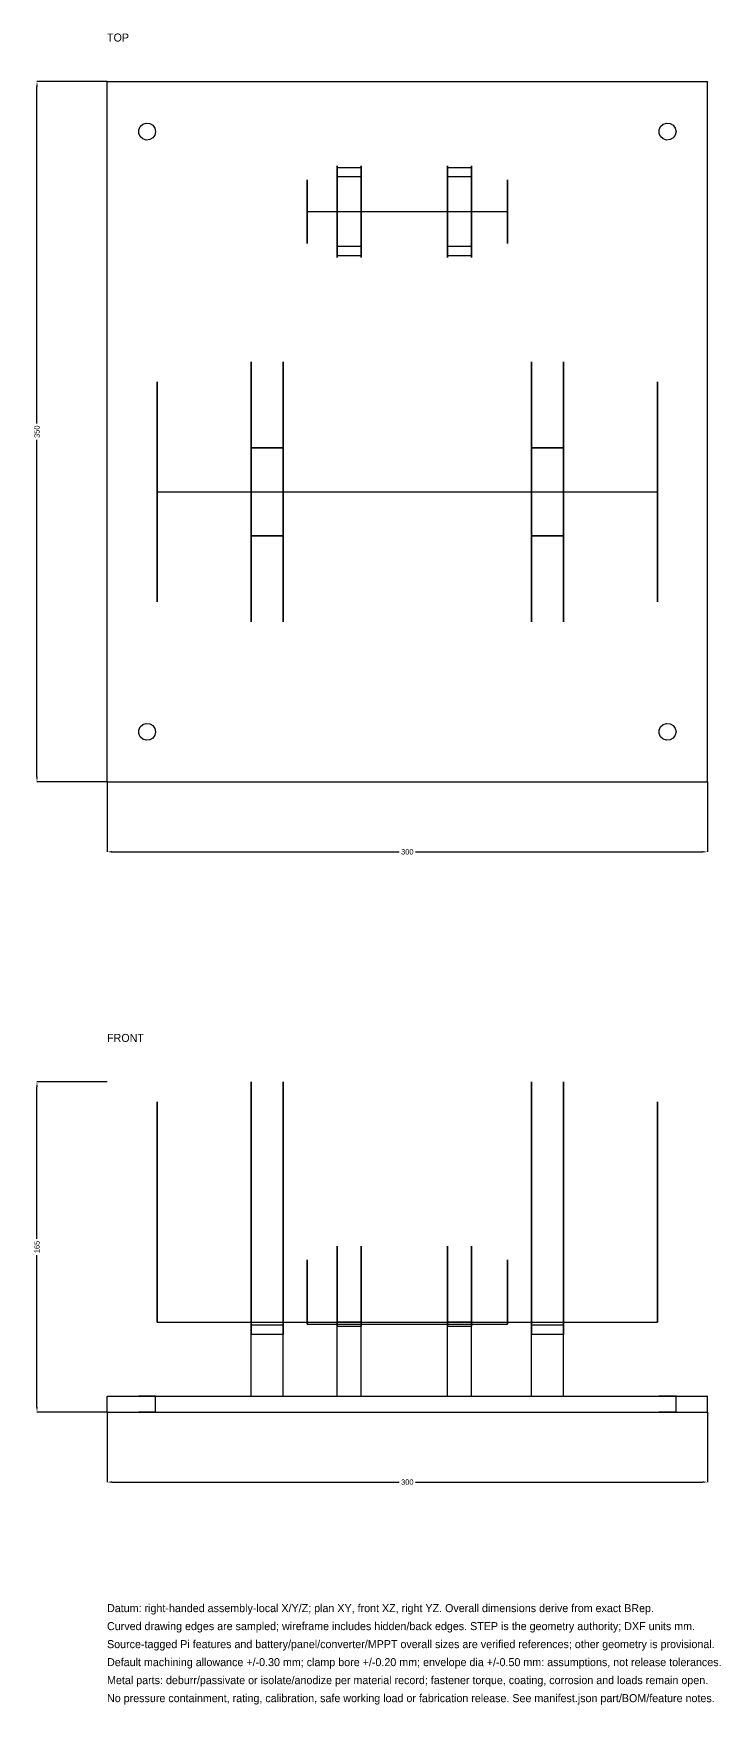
# Model space of a CAD drawing. Header units: millimetres. Extents: x -37 to 800, y -461 to 374.
# Drawn here: x -37 to 306, y -461 to 374 of the extents above; entities that cross this region are included whole.
import ezdxf

# ---------------------------------------------------------------- set-up
doc = ezdxf.new("R2010")
doc.units = ezdxf.units.MM
for name, color, linetype in [('DIMENSIONS', 7, 'Continuous'), ('FRONT', 7, 'Continuous'), ('NOTES', 7, 'Continuous'), ('TOP', 7, 'Continuous')]:
    doc.layers.add(name, color=color, linetype=linetype)
doc.dimstyles.get("Standard").update_dxf_attribs({"dimtxt": 2.5, "dimasz": 2.5, "dimexe": 1.25, "dimexo": 0.625, "dimtad": 1, "dimcen": 2.5, "dimazin": 3, "dimtfac": 1, "dimtmove": 0, "dimatfit": 3})

# ---------------------------------------------------------------- blocks, each defined once
blk = doc.blocks.new('_CLOSEDFILLED')
at = {"color": 0, "linetype": 'BYBLOCK'}
blk.add_solid([(-1, 0.16), (0, 0), (-1, -0.16)], dxfattribs=at)
blk = doc.blocks.new('*D1')
at = {"color": 7}
for p, q in [((0, 0), (0, -35)), ((300, 0), (300, -35)), ((2.5, -35), (145.96, -35)), ((154.04, -35), (297.5, -35))]:
    blk.add_line(p, q, dxfattribs=at)
at = {"layer": 'Defpoints'}
for p in [(0, 0), (300, 0), (0, -35)]:
    blk.add_point(p, dxfattribs=at)
at = {"layer": 'DIMENSIONS', "color": 7, "xscale": 2.5, "yscale": 2.5, "rotation": 180}
blk.add_blockref('_CLOSEDFILLED', (0, -35), dxfattribs=at)
at = {"layer": 'DIMENSIONS', "color": 7, "xscale": 2.5, "yscale": 2.5}
blk.add_blockref('_CLOSEDFILLED', (300, -35), dxfattribs=at)
at = {"layer": 'DIMENSIONS', "color": 7, "insert": (150, -35), "char_height": 2.692, "attachment_point": 5}
blk.add_mtext('300', dxfattribs=at)
blk = doc.blocks.new('*D2')
at = {"color": 7}
for p, q in [((0, 350), (-35, 350)), ((-35, 179.04), (-35, 347.5)), ((-35, 2.5), (-35, 170.96)), ((0, 0), (-35, 0))]:
    blk.add_line(p, q, dxfattribs=at)
at = {"layer": 'Defpoints'}
for p in [(0, 350), (-35, 0), (0, 0)]:
    blk.add_point(p, dxfattribs=at)
at = {"layer": 'DIMENSIONS', "color": 7, "xscale": 2.5, "yscale": 2.5}
for p, rotation in [((-35, 350), 90), ((-35, 0), 270)]:
    blk.add_blockref('_CLOSEDFILLED', p, dxfattribs=dict(at, rotation=rotation))
at = {"layer": 'DIMENSIONS', "color": 7, "insert": (-35, 175), "char_height": 2.692, "attachment_point": 5, "rotation": 90}
blk.add_mtext('350', dxfattribs=at)
blk = doc.blocks.new('*D3')
at = {"color": 7}
for p, q in [((0, -315), (0, -350)), ((300, -315), (300, -350)), ((2.5, -350), (145.96, -350)), ((154.04, -350), (297.5, -350))]:
    blk.add_line(p, q, dxfattribs=at)
at = {"layer": 'Defpoints'}
for p in [(0, -315), (300, -315), (0, -350)]:
    blk.add_point(p, dxfattribs=at)
at = {"layer": 'DIMENSIONS', "color": 7, "xscale": 2.5, "yscale": 2.5, "rotation": 180}
blk.add_blockref('_CLOSEDFILLED', (0, -350), dxfattribs=at)
at = {"layer": 'DIMENSIONS', "color": 7, "xscale": 2.5, "yscale": 2.5}
blk.add_blockref('_CLOSEDFILLED', (300, -350), dxfattribs=at)
at = {"layer": 'DIMENSIONS', "color": 7, "insert": (150, -350), "char_height": 2.692, "attachment_point": 5}
blk.add_mtext('300', dxfattribs=at)
blk = doc.blocks.new('*D4')
at = {"color": 7}
for p, q in [((0, -150), (-35, -150)), ((-35, -228.46), (-35, -152.5)), ((-35, -312.5), (-35, -236.54)), ((0, -315), (-35, -315))]:
    blk.add_line(p, q, dxfattribs=at)
at = {"layer": 'Defpoints'}
for p in [(0, -150), (-35, -315), (0, -315)]:
    blk.add_point(p, dxfattribs=at)
at = {"layer": 'DIMENSIONS', "color": 7, "xscale": 2.5, "yscale": 2.5}
for p, rotation in [((-35, -150), 90), ((-35, -315), 270)]:
    blk.add_blockref('_CLOSEDFILLED', p, dxfattribs=dict(at, rotation=rotation))
at = {"layer": 'DIMENSIONS', "color": 7, "insert": (-35, -232.5), "char_height": 2.692, "attachment_point": 5, "rotation": 90}
blk.add_mtext('165', dxfattribs=at)

msp = doc.modelspace()

# ---------------------------------------------------------------- linework, layer by layer
at = {"layer": 'FRONT'}
for points in [[(72, -276.164), (72, -274.824), (72, -273.293), (72, -271.577), (72, -269.68), (72, -267.608), (72, -265.369), (72, -262.969), (72, -260.416), (72, -257.718), (72, -254.884), (72, -251.922), (72, -248.843), (72, -245.655), (72, -242.37), (72, -238.998), (72, -235.549), (72, -232.034), (72, -228.466), (72, -224.854), (72, -221.211), (72, -217.547), (72, -213.876), (72, -210.209), (72, -206.556), (72, -202.931), (72, -199.344), (72, -195.807), (72, -192.331), (72, -188.928), (72, -185.608), (72, -182.381), (72, -179.259), (72, -176.25), (72, -173.366), (72, -170.614), (72, -168.004), (72, -165.543), (72, -163.241), (72, -161.103), (72, -159.138), (72, -157.351), (72, -155.747), (72, -154.333), (72, -153.112), (72, -152.089), (72, -151.266), (72, -150.647), (72, -150.233), (72, -150.026), (72, -150.026), (72, -150.233), (72, -150.647), (72, -151.266), (72, -152.089), (72, -153.112), (72, -154.333), (72, -155.747), (72, -157.351), (72, -159.138), (72, -161.103), (72, -163.241), (72, -165.543), (72, -168.004), (72, -170.614), (72, -173.366), (72, -176.25), (72, -179.259), (72, -182.381), (72, -185.608), (72, -188.928), (72, -192.331), (72, -195.807), (72, -199.344), (72, -202.931), (72, -206.556), (72, -210.209), (72, -213.876), (72, -217.547), (72, -221.211), (72, -224.854), (72, -228.466), (72, -232.034), (72, -235.549), (72, -238.998), (72, -242.37), (72, -245.655), (72, -248.843), (72, -251.922), (72, -254.884), (72, -257.718), (72, -260.416), (72, -262.969), (72, -265.369), (72, -267.608), (72, -269.68), (72, -271.577), (72, -273.293), (72, -274.824), (72, -276.164)], [(88, -276.164), (88, -274.824), (88, -273.293), (88, -271.577), (88, -269.68), (88, -267.608), (88, -265.369), (88, -262.969), (88, -260.416), (88, -257.718), (88, -254.884), (88, -251.922), (88, -248.843), (88, -245.655), (88, -242.37), (88, -238.998), (88, -235.549), (88, -232.034), (88, -228.466), (88, -224.854), (88, -221.211), (88, -217.547), (88, -213.876), (88, -210.209), (88, -206.556), (88, -202.931), (88, -199.344), (88, -195.807), (88, -192.331), (88, -188.928), (88, -185.608), (88, -182.381), (88, -179.259), (88, -176.25), (88, -173.366), (88, -170.614), (88, -168.004), (88, -165.543), (88, -163.241), (88, -161.103), (88, -159.138), (88, -157.351), (88, -155.747), (88, -154.333), (88, -153.112), (88, -152.089), (88, -151.266), (88, -150.647), (88, -150.233), (88, -150.026), (88, -150.026), (88, -150.233), (88, -150.647), (88, -151.266), (88, -152.089), (88, -153.112), (88, -154.333), (88, -155.747), (88, -157.351), (88, -159.138), (88, -161.103), (88, -163.241), (88, -165.543), (88, -168.004), (88, -170.614), (88, -173.366), (88, -176.25), (88, -179.259), (88, -182.381), (88, -185.608), (88, -188.928), (88, -192.331), (88, -195.807), (88, -199.344), (88, -202.931), (88, -206.556), (88, -210.209), (88, -213.876), (88, -217.547), (88, -221.211), (88, -224.854), (88, -228.466), (88, -232.034), (88, -235.549), (88, -238.998), (88, -242.37), (88, -245.655), (88, -248.843), (88, -251.922), (88, -254.884), (88, -257.718), (88, -260.416), (88, -262.969), (88, -265.369), (88, -267.608), (88, -269.68), (88, -271.577), (88, -273.293), (88, -274.824), (88, -276.164)], [(212, -276.164), (212, -274.824), (212, -273.293), (212, -271.577), (212, -269.68), (212, -267.608), (212, -265.369), (212, -262.969), (212, -260.416), (212, -257.718), (212, -254.884), (212, -251.922), (212, -248.843), (212, -245.655), (212, -242.37), (212, -238.998), (212, -235.549), (212, -232.034), (212, -228.466), (212, -224.854), (212, -221.211), (212, -217.547), (212, -213.876), (212, -210.209), (212, -206.556), (212, -202.931), (212, -199.344), (212, -195.807), (212, -192.331), (212, -188.928), (212, -185.608), (212, -182.381), (212, -179.259), (212, -176.25), (212, -173.366), (212, -170.614), (212, -168.004), (212, -165.543), (212, -163.241), (212, -161.103), (212, -159.138), (212, -157.351), (212, -155.747), (212, -154.333), (212, -153.112), (212, -152.089), (212, -151.266), (212, -150.647), (212, -150.233), (212, -150.026), (212, -150.026), (212, -150.233), (212, -150.647), (212, -151.266), (212, -152.089), (212, -153.112), (212, -154.333), (212, -155.747), (212, -157.351), (212, -159.138), (212, -161.103), (212, -163.241), (212, -165.543), (212, -168.004), (212, -170.614), (212, -173.366), (212, -176.25), (212, -179.259), (212, -182.381), (212, -185.608), (212, -188.928), (212, -192.331), (212, -195.807), (212, -199.344), (212, -202.931), (212, -206.556), (212, -210.209), (212, -213.876), (212, -217.547), (212, -221.211), (212, -224.854), (212, -228.466), (212, -232.034), (212, -235.549), (212, -238.998), (212, -242.37), (212, -245.655), (212, -248.843), (212, -251.922), (212, -254.884), (212, -257.718), (212, -260.416), (212, -262.969), (212, -265.369), (212, -267.608), (212, -269.68), (212, -271.577), (212, -273.293), (212, -274.824), (212, -276.164)], [(228, -276.164), (228, -274.824), (228, -273.293), (228, -271.577), (228, -269.68), (228, -267.608), (228, -265.369), (228, -262.969), (228, -260.416), (228, -257.718), (228, -254.884), (228, -251.922), (228, -248.843), (228, -245.655), (228, -242.37), (228, -238.998), (228, -235.549), (228, -232.034), (228, -228.466), (228, -224.854), (228, -221.211), (228, -217.547), (228, -213.876), (228, -210.209), (228, -206.556), (228, -202.931), (228, -199.344), (228, -195.807), (228, -192.331), (228, -188.928), (228, -185.608), (228, -182.381), (228, -179.259), (228, -176.25), (228, -173.366), (228, -170.614), (228, -168.004), (228, -165.543), (228, -163.241), (228, -161.103), (228, -159.138), (228, -157.351), (228, -155.747), (228, -154.333), (228, -153.112), (228, -152.089), (228, -151.266), (228, -150.647), (228, -150.233), (228, -150.026), (228, -150.026), (228, -150.233), (228, -150.647), (228, -151.266), (228, -152.089), (228, -153.112), (228, -154.333), (228, -155.747), (228, -157.351), (228, -159.138), (228, -161.103), (228, -163.241), (228, -165.543), (228, -168.004), (228, -170.614), (228, -173.366), (228, -176.25), (228, -179.259), (228, -182.381), (228, -185.608), (228, -188.928), (228, -192.331), (228, -195.807), (228, -199.344), (228, -202.931), (228, -206.556), (228, -210.209), (228, -213.876), (228, -217.547), (228, -221.211), (228, -224.854), (228, -228.466), (228, -232.034), (228, -235.549), (228, -238.998), (228, -242.37), (228, -245.655), (228, -248.843), (228, -251.922), (228, -254.884), (228, -257.718), (228, -260.416), (228, -262.969), (228, -265.369), (228, -267.608), (228, -269.68), (228, -271.577), (228, -273.293), (228, -274.824), (228, -276.164)], [(72, -271.4), (72, -271.286), (72, -270.946), (72, -270.381), (72, -269.592), (72, -268.584), (72, -267.36), (72, -265.925), (72, -264.285), (72, -262.447), (72, -260.417), (72, -258.205), (72, -255.819), (72, -253.268), (72, -250.563), (72, -247.715), (72, -244.736), (72, -241.636), (72, -238.429), (72, -235.128), (72, -231.746), (72, -228.297), (72, -224.794), (72, -221.251), (72, -217.684), (72, -214.105), (72, -210.53), (72, -206.973), (72, -203.449), (72, -199.971), (72, -196.553), (72, -193.21), (72, -189.955), (72, -186.8), (72, -183.759), (72, -180.844), (72, -178.066), (72, -175.437), (72, -172.967), (72, -170.667), (72, -168.545), (72, -166.61), (72, -164.87), (72, -163.331), (72, -162.001), (72, -160.885), (72, -159.986), (72, -159.308), (72, -158.855), (72, -158.628), (72, -158.628), (72, -158.855), (72, -159.308), (72, -159.986), (72, -160.885), (72, -162.001), (72, -163.331), (72, -164.87), (72, -166.61), (72, -168.545), (72, -170.667), (72, -172.967), (72, -175.437), (72, -178.066), (72, -180.844), (72, -183.759), (72, -186.8), (72, -189.955), (72, -193.21), (72, -196.553), (72, -199.971), (72, -203.449), (72, -206.973), (72, -210.53), (72, -214.105), (72, -217.684), (72, -221.251), (72, -224.794), (72, -228.297), (72, -231.746), (72, -235.128), (72, -238.429), (72, -241.636), (72, -244.736), (72, -247.715), (72, -250.563), (72, -253.268), (72, -255.819), (72, -258.205), (72, -260.417), (72, -262.447), (72, -264.285), (72, -265.925), (72, -267.36), (72, -268.584), (72, -269.592), (72, -270.381), (72, -270.946), (72, -271.286), (72, -271.4)], [(88, -271.4), (88, -271.286), (88, -270.946), (88, -270.381), (88, -269.592), (88, -268.584), (88, -267.36), (88, -265.925), (88, -264.285), (88, -262.447), (88, -260.417), (88, -258.205), (88, -255.819), (88, -253.268), (88, -250.563), (88, -247.715), (88, -244.736), (88, -241.636), (88, -238.429), (88, -235.128), (88, -231.746), (88, -228.297), (88, -224.794), (88, -221.251), (88, -217.684), (88, -214.105), (88, -210.53), (88, -206.973), (88, -203.449), (88, -199.971), (88, -196.553), (88, -193.21), (88, -189.955), (88, -186.8), (88, -183.759), (88, -180.844), (88, -178.066), (88, -175.437), (88, -172.967), (88, -170.667), (88, -168.545), (88, -166.61), (88, -164.87), (88, -163.331), (88, -162.001), (88, -160.885), (88, -159.986), (88, -159.308), (88, -158.855), (88, -158.628), (88, -158.628), (88, -158.855), (88, -159.308), (88, -159.986), (88, -160.885), (88, -162.001), (88, -163.331), (88, -164.87), (88, -166.61), (88, -168.545), (88, -170.667), (88, -172.967), (88, -175.437), (88, -178.066), (88, -180.844), (88, -183.759), (88, -186.8), (88, -189.955), (88, -193.21), (88, -196.553), (88, -199.971), (88, -203.449), (88, -206.973), (88, -210.53), (88, -214.105), (88, -217.684), (88, -221.251), (88, -224.794), (88, -228.297), (88, -231.746), (88, -235.128), (88, -238.429), (88, -241.636), (88, -244.736), (88, -247.715), (88, -250.563), (88, -253.268), (88, -255.819), (88, -258.205), (88, -260.417), (88, -262.447), (88, -264.285), (88, -265.925), (88, -267.36), (88, -268.584), (88, -269.592), (88, -270.381), (88, -270.946), (88, -271.286), (88, -271.4)], [(212, -271.4), (212, -271.286), (212, -270.946), (212, -270.381), (212, -269.592), (212, -268.584), (212, -267.36), (212, -265.925), (212, -264.285), (212, -262.447), (212, -260.417), (212, -258.205), (212, -255.819), (212, -253.268), (212, -250.563), (212, -247.715), (212, -244.736), (212, -241.636), (212, -238.429), (212, -235.128), (212, -231.746), (212, -228.297), (212, -224.794), (212, -221.251), (212, -217.684), (212, -214.105), (212, -210.53), (212, -206.973), (212, -203.449), (212, -199.971), (212, -196.553), (212, -193.21), (212, -189.955), (212, -186.8), (212, -183.759), (212, -180.844), (212, -178.066), (212, -175.437), (212, -172.967), (212, -170.667), (212, -168.545), (212, -166.61), (212, -164.87), (212, -163.331), (212, -162.001), (212, -160.885), (212, -159.986), (212, -159.308), (212, -158.855), (212, -158.628), (212, -158.628), (212, -158.855), (212, -159.308), (212, -159.986), (212, -160.885), (212, -162.001), (212, -163.331), (212, -164.87), (212, -166.61), (212, -168.545), (212, -170.667), (212, -172.967), (212, -175.437), (212, -178.066), (212, -180.844), (212, -183.759), (212, -186.8), (212, -189.955), (212, -193.21), (212, -196.553), (212, -199.971), (212, -203.449), (212, -206.973), (212, -210.53), (212, -214.105), (212, -217.684), (212, -221.251), (212, -224.794), (212, -228.297), (212, -231.746), (212, -235.128), (212, -238.429), (212, -241.636), (212, -244.736), (212, -247.715), (212, -250.563), (212, -253.268), (212, -255.819), (212, -258.205), (212, -260.417), (212, -262.447), (212, -264.285), (212, -265.925), (212, -267.36), (212, -268.584), (212, -269.592), (212, -270.381), (212, -270.946), (212, -271.286), (212, -271.4)], [(228, -271.4), (228, -271.286), (228, -270.946), (228, -270.381), (228, -269.592), (228, -268.584), (228, -267.36), (228, -265.925), (228, -264.285), (228, -262.447), (228, -260.417), (228, -258.205), (228, -255.819), (228, -253.268), (228, -250.563), (228, -247.715), (228, -244.736), (228, -241.636), (228, -238.429), (228, -235.128), (228, -231.746), (228, -228.297), (228, -224.794), (228, -221.251), (228, -217.684), (228, -214.105), (228, -210.53), (228, -206.973), (228, -203.449), (228, -199.971), (228, -196.553), (228, -193.21), (228, -189.955), (228, -186.8), (228, -183.759), (228, -180.844), (228, -178.066), (228, -175.437), (228, -172.967), (228, -170.667), (228, -168.545), (228, -166.61), (228, -164.87), (228, -163.331), (228, -162.001), (228, -160.885), (228, -159.986), (228, -159.308), (228, -158.855), (228, -158.628), (228, -158.628), (228, -158.855), (228, -159.308), (228, -159.986), (228, -160.885), (228, -162.001), (228, -163.331), (228, -164.87), (228, -166.61), (228, -168.545), (228, -170.667), (228, -172.967), (228, -175.437), (228, -178.066), (228, -180.844), (228, -183.759), (228, -186.8), (228, -189.955), (228, -193.21), (228, -196.553), (228, -199.971), (228, -203.449), (228, -206.973), (228, -210.53), (228, -214.105), (228, -217.684), (228, -221.251), (228, -224.794), (228, -228.297), (228, -231.746), (228, -235.128), (228, -238.429), (228, -241.636), (228, -244.736), (228, -247.715), (228, -250.563), (228, -253.268), (228, -255.819), (228, -258.205), (228, -260.417), (228, -262.447), (228, -264.285), (228, -265.925), (228, -267.36), (228, -268.584), (228, -269.592), (228, -270.381), (228, -270.946), (228, -271.286), (228, -271.4)], [(25, -270), (25, -269.889), (25, -269.558), (25, -269.006), (25, -268.237), (25, -267.254), (25, -266.06), (25, -264.661), (25, -263.062), (25, -261.269), (25, -259.29), (25, -257.132), (25, -254.805), (25, -252.318), (25, -249.68), (25, -246.903), (25, -243.997), (25, -240.975), (25, -237.848), (25, -234.629), (25, -231.331), (25, -227.967), (25, -224.551), (25, -221.096), (25, -217.617), (25, -214.127), (25, -210.641), (25, -207.173), (25, -203.736), (25, -200.344), (25, -197.011), (25, -193.751), (25, -190.576), (25, -187.5), (25, -184.534), (25, -181.691), (25, -178.983), (25, -176.419), (25, -174.01), (25, -171.767), (25, -169.698), (25, -167.811), (25, -166.114), (25, -164.614), (25, -163.317), (25, -162.228), (25, -161.351), (25, -160.691), (25, -160.249), (25, -160.028), (25, -160.028), (25, -160.249), (25, -160.691), (25, -161.351), (25, -162.228), (25, -163.317), (25, -164.614), (25, -166.114), (25, -167.811), (25, -169.698), (25, -171.767), (25, -174.01), (25, -176.419), (25, -178.983), (25, -181.691), (25, -184.534), (25, -187.5), (25, -190.576), (25, -193.751), (25, -197.011), (25, -200.344), (25, -203.736), (25, -207.173), (25, -210.641), (25, -214.127), (25, -217.617), (25, -221.096), (25, -224.551), (25, -227.967), (25, -231.331), (25, -234.629), (25, -237.848), (25, -240.975), (25, -243.997), (25, -246.903), (25, -249.68), (25, -252.318), (25, -254.805), (25, -257.132), (25, -259.29), (25, -261.269), (25, -263.062), (25, -264.661), (25, -266.06), (25, -267.254), (25, -268.237), (25, -269.006), (25, -269.558), (25, -269.889), (25, -270)], [(275, -270), (275, -269.889), (275, -269.558), (275, -269.006), (275, -268.237), (275, -267.254), (275, -266.06), (275, -264.661), (275, -263.062), (275, -261.269), (275, -259.29), (275, -257.132), (275, -254.805), (275, -252.318), (275, -249.68), (275, -246.903), (275, -243.997), (275, -240.975), (275, -237.848), (275, -234.629), (275, -231.331), (275, -227.967), (275, -224.551), (275, -221.096), (275, -217.617), (275, -214.127), (275, -210.641), (275, -207.173), (275, -203.736), (275, -200.344), (275, -197.011), (275, -193.751), (275, -190.576), (275, -187.5), (275, -184.534), (275, -181.691), (275, -178.983), (275, -176.419), (275, -174.01), (275, -171.767), (275, -169.698), (275, -167.811), (275, -166.114), (275, -164.614), (275, -163.317), (275, -162.228), (275, -161.351), (275, -160.691), (275, -160.249), (275, -160.028), (275, -160.028), (275, -160.249), (275, -160.691), (275, -161.351), (275, -162.228), (275, -163.317), (275, -164.614), (275, -166.114), (275, -167.811), (275, -169.698), (275, -171.767), (275, -174.01), (275, -176.419), (275, -178.983), (275, -181.691), (275, -184.534), (275, -187.5), (275, -190.576), (275, -193.751), (275, -197.011), (275, -200.344), (275, -203.736), (275, -207.173), (275, -210.641), (275, -214.127), (275, -217.617), (275, -221.096), (275, -224.551), (275, -227.967), (275, -231.331), (275, -234.629), (275, -237.848), (275, -240.975), (275, -243.997), (275, -246.903), (275, -249.68), (275, -252.318), (275, -254.805), (275, -257.132), (275, -259.29), (275, -261.269), (275, -263.062), (275, -264.661), (275, -266.06), (275, -267.254), (275, -268.237), (275, -269.006), (275, -269.558), (275, -269.889), (275, -270)], [(115, -270), (115, -267.606), (115, -264.999), (115, -262.221), (115, -259.322), (115, -256.349), (115, -253.352), (115, -250.384), (115, -247.495), (115, -244.732), (115, -242.144), (115, -239.774), (115, -237.662), (115, -235.845), (115, -234.353), (115, -233.211), (115, -232.438), (115, -232.049), (115, -232.049), (115, -232.438), (115, -233.211), (115, -234.353), (115, -235.845), (115, -237.662), (115, -239.774), (115, -242.144), (115, -244.732), (115, -247.495), (115, -250.384), (115, -253.352), (115, -256.349), (115, -259.322), (115, -262.221), (115, -264.999), (115, -267.606), (115, -270)], [(127, -270), (127, -267.606), (127, -264.999), (127, -262.221), (127, -259.322), (127, -256.349), (127, -253.352), (127, -250.384), (127, -247.495), (127, -244.732), (127, -242.144), (127, -239.774), (127, -237.662), (127, -235.845), (127, -234.353), (127, -233.211), (127, -232.438), (127, -232.049), (127, -232.049), (127, -232.438), (127, -233.211), (127, -234.353), (127, -235.845), (127, -237.662), (127, -239.774), (127, -242.144), (127, -244.732), (127, -247.495), (127, -250.384), (127, -253.352), (127, -256.349), (127, -259.322), (127, -262.221), (127, -264.999), (127, -267.606), (127, -270)], [(170, -270), (170, -267.606), (170, -264.999), (170, -262.221), (170, -259.322), (170, -256.349), (170, -253.352), (170, -250.384), (170, -247.495), (170, -244.732), (170, -242.144), (170, -239.774), (170, -237.662), (170, -235.845), (170, -234.353), (170, -233.211), (170, -232.438), (170, -232.049), (170, -232.049), (170, -232.438), (170, -233.211), (170, -234.353), (170, -235.845), (170, -237.662), (170, -239.774), (170, -242.144), (170, -244.732), (170, -247.495), (170, -250.384), (170, -253.352), (170, -256.349), (170, -259.322), (170, -262.221), (170, -264.999), (170, -267.606), (170, -270)], [(182, -270), (182, -267.606), (182, -264.999), (182, -262.221), (182, -259.322), (182, -256.349), (182, -253.352), (182, -250.384), (182, -247.495), (182, -244.732), (182, -242.144), (182, -239.774), (182, -237.662), (182, -235.845), (182, -234.353), (182, -233.211), (182, -232.438), (182, -232.049), (182, -232.049), (182, -232.438), (182, -233.211), (182, -234.353), (182, -235.845), (182, -237.662), (182, -239.774), (182, -242.144), (182, -244.732), (182, -247.495), (182, -250.384), (182, -253.352), (182, -256.349), (182, -259.322), (182, -262.221), (182, -264.999), (182, -267.606), (182, -270)], [(100, -271), (100, -270.728), (100, -269.92), (100, -268.603), (100, -266.824), (100, -264.642), (100, -262.132), (100, -259.379), (100, -256.476), (100, -253.524), (100, -250.621), (100, -247.868), (100, -245.358), (100, -243.176), (100, -241.397), (100, -240.08), (100, -239.272), (100, -239), (100, -239.272), (100, -240.08), (100, -241.397), (100, -243.176), (100, -245.358), (100, -247.868), (100, -250.621), (100, -253.524), (100, -256.476), (100, -259.379), (100, -262.132), (100, -264.642), (100, -266.824), (100, -268.603), (100, -269.92), (100, -270.728), (100, -271)], [(115, -272), (115, -271.742), (115, -270.975), (115, -269.722), (115, -268.023), (115, -265.927), (115, -263.5), (115, -260.814), (115, -257.952), (115, -255), (115, -252.048), (115, -249.186), (115, -246.5), (115, -244.073), (115, -241.977), (115, -240.278), (115, -239.025), (115, -238.258), (115, -238), (115, -238.258), (115, -239.025), (115, -240.278), (115, -241.977), (115, -244.073), (115, -246.5), (115, -249.186), (115, -252.048), (115, -255), (115, -257.952), (115, -260.814), (115, -263.5), (115, -265.927), (115, -268.023), (115, -269.722), (115, -270.975), (115, -271.742), (115, -272)], [(127, -272), (127, -271.742), (127, -270.975), (127, -269.722), (127, -268.023), (127, -265.927), (127, -263.5), (127, -260.814), (127, -257.952), (127, -255), (127, -252.048), (127, -249.186), (127, -246.5), (127, -244.073), (127, -241.977), (127, -240.278), (127, -239.025), (127, -238.258), (127, -238), (127, -238.258), (127, -239.025), (127, -240.278), (127, -241.977), (127, -244.073), (127, -246.5), (127, -249.186), (127, -252.048), (127, -255), (127, -257.952), (127, -260.814), (127, -263.5), (127, -265.927), (127, -268.023), (127, -269.722), (127, -270.975), (127, -271.742), (127, -272)], [(170, -272), (170, -271.742), (170, -270.975), (170, -269.722), (170, -268.023), (170, -265.927), (170, -263.5), (170, -260.814), (170, -257.952), (170, -255), (170, -252.048), (170, -249.186), (170, -246.5), (170, -244.073), (170, -241.977), (170, -240.278), (170, -239.025), (170, -238.258), (170, -238), (170, -238.258), (170, -239.025), (170, -240.278), (170, -241.977), (170, -244.073), (170, -246.5), (170, -249.186), (170, -252.048), (170, -255), (170, -257.952), (170, -260.814), (170, -263.5), (170, -265.927), (170, -268.023), (170, -269.722), (170, -270.975), (170, -271.742), (170, -272)], [(182, -272), (182, -271.742), (182, -270.975), (182, -269.722), (182, -268.023), (182, -265.927), (182, -263.5), (182, -260.814), (182, -257.952), (182, -255), (182, -252.048), (182, -249.186), (182, -246.5), (182, -244.073), (182, -241.977), (182, -240.278), (182, -239.025), (182, -238.258), (182, -238), (182, -238.258), (182, -239.025), (182, -240.278), (182, -241.977), (182, -244.073), (182, -246.5), (182, -249.186), (182, -252.048), (182, -255), (182, -257.952), (182, -260.814), (182, -263.5), (182, -265.927), (182, -268.023), (182, -269.722), (182, -270.975), (182, -271.742), (182, -272)], [(200, -271), (200, -270.728), (200, -269.92), (200, -268.603), (200, -266.824), (200, -264.642), (200, -262.132), (200, -259.379), (200, -256.476), (200, -253.524), (200, -250.621), (200, -247.868), (200, -245.358), (200, -243.176), (200, -241.397), (200, -240.08), (200, -239.272), (200, -239), (200, -239.272), (200, -240.08), (200, -241.397), (200, -243.176), (200, -245.358), (200, -247.868), (200, -250.621), (200, -253.524), (200, -256.476), (200, -259.379), (200, -262.132), (200, -264.642), (200, -266.824), (200, -268.603), (200, -269.92), (200, -270.728), (200, -271)], [(25, -270), (275, -270)], [(72, -271.4), (88, -271.4)], [(100, -271), (200, -271)], [(115, -307), (115, -270)], [(115, -307), (115, -270)], [(127, -270), (115, -270)], [(127, -270), (115, -270)], [(115, -270), (127, -270)], [(115, -270), (127, -270)], [(115, -272), (127, -272)], [(127, -307), (127, -270)], [(127, -307), (127, -270)], [(170, -307), (170, -270)], [(170, -307), (170, -270)], [(182, -270), (170, -270)], [(182, -270), (170, -270)], [(170, -270), (182, -270)], [(170, -270), (182, -270)], [(170, -272), (182, -272)], [(182, -307), (182, -270)], [(182, -307), (182, -270)], [(212, -271.4), (228, -271.4)], [(72, -307), (72, -276.164)], [(72, -307), (72, -276.164)], [(88, -276.164), (72, -276.164)], [(88, -276.164), (72, -276.164)], [(88, -307), (88, -276.164)], [(88, -307), (88, -276.164)], [(212, -307), (212, -276.164)], [(212, -307), (212, -276.164)], [(228, -276.164), (212, -276.164)], [(228, -276.164), (212, -276.164)], [(228, -307), (228, -276.164)], [(228, -307), (228, -276.164)], [(0, -315), (0, -307)], [(0, -315), (0, -307)], [(0, -307), (300, -307)], [(0, -307), (300, -307)], [(24.25, -307), (23.883, -307), (22.844, -307), (21.313, -307), (19.556, -307), (17.875, -307), (16.562, -307), (15.843, -307), (15.843, -307), (16.562, -307), (17.875, -307), (19.556, -307), (21.313, -307), (22.844, -307), (23.883, -307), (24.25, -307)], [(24.25, -307), (23.883, -307), (22.844, -307), (21.313, -307), (19.556, -307), (17.875, -307), (16.562, -307), (15.843, -307), (15.843, -307), (16.562, -307), (17.875, -307), (19.556, -307), (21.313, -307), (22.844, -307), (23.883, -307), (24.25, -307)], [(24.25, -315), (24.25, -307)], [(24.25, -315), (24.25, -307)], [(72, -307), (88, -307)], [(72, -307), (88, -307)], [(115, -307), (127, -307)], [(115, -307), (127, -307)], [(170, -307), (182, -307)], [(170, -307), (182, -307)], [(212, -307), (228, -307)], [(212, -307), (228, -307)], [(284.25, -307), (283.883, -307), (282.844, -307), (281.313, -307), (279.556, -307), (277.875, -307), (276.562, -307), (275.843, -307), (275.843, -307), (276.562, -307), (277.875, -307), (279.556, -307), (281.313, -307), (282.844, -307), (283.883, -307), (284.25, -307)], [(284.25, -307), (283.883, -307), (282.844, -307), (281.313, -307), (279.556, -307), (277.875, -307), (276.562, -307), (275.843, -307), (275.843, -307), (276.562, -307), (277.875, -307), (279.556, -307), (281.313, -307), (282.844, -307), (283.883, -307), (284.25, -307)], [(284.25, -315), (284.25, -307)], [(284.25, -315), (284.25, -307)], [(300, -315), (300, -307)], [(300, -315), (300, -307)], [(0, -315), (300, -315)], [(0, -315), (300, -315)], [(24.25, -315), (23.883, -315), (22.844, -315), (21.313, -315), (19.556, -315), (17.875, -315), (16.562, -315), (15.843, -315), (15.843, -315), (16.562, -315), (17.875, -315), (19.556, -315), (21.313, -315), (22.844, -315), (23.883, -315), (24.25, -315)], [(24.25, -315), (23.883, -315), (22.844, -315), (21.313, -315), (19.556, -315), (17.875, -315), (16.562, -315), (15.843, -315), (15.843, -315), (16.562, -315), (17.875, -315), (19.556, -315), (21.313, -315), (22.844, -315), (23.883, -315), (24.25, -315)], [(284.25, -315), (283.883, -315), (282.844, -315), (281.313, -315), (279.556, -315), (277.875, -315), (276.562, -315), (275.843, -315), (275.843, -315), (276.562, -315), (277.875, -315), (279.556, -315), (281.313, -315), (282.844, -315), (283.883, -315), (284.25, -315)], [(284.25, -315), (283.883, -315), (282.844, -315), (281.313, -315), (279.556, -315), (277.875, -315), (276.562, -315), (275.843, -315), (275.843, -315), (276.562, -315), (277.875, -315), (279.556, -315), (281.313, -315), (282.844, -315), (283.883, -315), (284.25, -315)]]:
    msp.add_lwpolyline(points, dxfattribs=at)
at = {"layer": 'TOP'}
for points in [[(0, 0), (0, 350)], [(0, 0), (0, 350)], [(0, 350), (300, 350)], [(0, 350), (300, 350)], [(300, 0), (300, 350)], [(300, 0), (300, 350)], [(24.25, 325), (23.883, 323.271), (22.844, 321.842), (21.313, 320.958), (19.556, 320.773), (17.875, 321.319), (16.562, 322.502), (15.843, 324.116), (15.843, 325.884), (16.562, 327.498), (17.875, 328.681), (19.556, 329.227), (21.313, 329.042), (22.844, 328.158), (23.883, 326.729), (24.25, 325)], [(24.25, 325), (23.883, 323.271), (22.844, 321.842), (21.313, 320.958), (19.556, 320.773), (17.875, 321.319), (16.562, 322.502), (15.843, 324.116), (15.843, 325.884), (16.562, 327.498), (17.875, 328.681), (19.556, 329.227), (21.313, 329.042), (22.844, 328.158), (23.883, 326.729), (24.25, 325)], [(284.25, 325), (283.883, 323.271), (282.844, 321.842), (281.313, 320.958), (279.556, 320.773), (277.875, 321.319), (276.562, 322.502), (275.843, 324.116), (275.843, 325.884), (276.562, 327.498), (277.875, 328.681), (279.556, 329.227), (281.313, 329.042), (282.844, 328.158), (283.883, 326.729), (284.25, 325)], [(284.25, 325), (283.883, 323.271), (282.844, 321.842), (281.313, 320.958), (279.556, 320.773), (277.875, 321.319), (276.562, 322.502), (275.843, 324.116), (275.843, 325.884), (276.562, 327.498), (277.875, 328.681), (279.556, 329.227), (281.313, 329.042), (282.844, 328.158), (283.883, 326.729), (284.25, 325)], [(100, 285), (100, 287.94), (100, 290.78), (100, 293.423), (100, 295.779), (100, 297.768), (100, 299.323), (100, 300.389), (100, 300.932), (100, 300.932), (100, 300.389), (100, 299.323), (100, 297.768), (100, 295.779), (100, 293.423), (100, 290.78), (100, 287.94), (100, 285), (100, 282.06), (100, 279.22), (100, 276.577), (100, 274.221), (100, 272.232), (100, 270.677), (100, 269.611), (100, 269.068), (100, 269.068), (100, 269.611), (100, 270.677), (100, 272.232), (100, 274.221), (100, 276.577), (100, 279.22), (100, 282.06), (100, 285)], [(115, 302.436), (115, 304.237), (115, 305.713), (115, 306.837), (115, 307.59), (115, 307.96), (115, 307.941), (115, 307.532), (115, 306.741), (115, 305.581), (115, 304.072), (115, 302.239), (115, 300.113), (115, 297.731), (115, 295.133), (115, 292.364), (115, 289.469), (115, 286.498), (115, 283.502), (115, 280.531), (115, 277.636), (115, 274.867), (115, 272.269), (115, 269.887), (115, 267.761), (115, 265.928), (115, 264.419), (115, 263.259), (115, 262.468), (115, 262.059), (115, 262.04), (115, 262.41), (115, 263.163), (115, 264.287), (115, 265.763), (115, 267.564)], [(115, 263), (115, 307)], [(115, 302.436), (115, 307)], [(115, 307), (127, 307)], [(115, 307), (127, 307)], [(127, 302.436), (115, 302.436)], [(115, 285), (115, 287.952), (115, 290.814), (115, 293.5), (115, 295.927), (115, 298.023), (115, 299.722), (115, 300.975), (115, 301.742), (115, 302), (115, 301.742), (115, 300.975), (115, 299.722), (115, 298.023), (115, 295.927), (115, 293.5), (115, 290.814), (115, 287.952), (115, 285), (115, 282.048), (115, 279.186), (115, 276.5), (115, 274.073), (115, 271.977), (115, 270.278), (115, 269.025), (115, 268.258), (115, 268), (115, 268.258), (115, 269.025), (115, 270.278), (115, 271.977), (115, 274.073), (115, 276.5), (115, 279.186), (115, 282.048), (115, 285)], [(127, 302.436), (127, 304.237), (127, 305.713), (127, 306.837), (127, 307.59), (127, 307.96), (127, 307.941), (127, 307.532), (127, 306.741), (127, 305.581), (127, 304.072), (127, 302.239), (127, 300.113), (127, 297.731), (127, 295.133), (127, 292.364), (127, 289.469), (127, 286.498), (127, 283.502), (127, 280.531), (127, 277.636), (127, 274.867), (127, 272.269), (127, 269.887), (127, 267.761), (127, 265.928), (127, 264.419), (127, 263.259), (127, 262.468), (127, 262.059), (127, 262.04), (127, 262.41), (127, 263.163), (127, 264.287), (127, 265.763), (127, 267.564)], [(127, 263), (127, 307)], [(127, 302.436), (127, 307)], [(127, 285), (127, 287.952), (127, 290.814), (127, 293.5), (127, 295.927), (127, 298.023), (127, 299.722), (127, 300.975), (127, 301.742), (127, 302), (127, 301.742), (127, 300.975), (127, 299.722), (127, 298.023), (127, 295.927), (127, 293.5), (127, 290.814), (127, 287.952), (127, 285), (127, 282.048), (127, 279.186), (127, 276.5), (127, 274.073), (127, 271.977), (127, 270.278), (127, 269.025), (127, 268.258), (127, 268), (127, 268.258), (127, 269.025), (127, 270.278), (127, 271.977), (127, 274.073), (127, 276.5), (127, 279.186), (127, 282.048), (127, 285)], [(170, 302.436), (170, 304.237), (170, 305.713), (170, 306.837), (170, 307.59), (170, 307.96), (170, 307.941), (170, 307.532), (170, 306.741), (170, 305.581), (170, 304.072), (170, 302.239), (170, 300.113), (170, 297.731), (170, 295.133), (170, 292.364), (170, 289.469), (170, 286.498), (170, 283.502), (170, 280.531), (170, 277.636), (170, 274.867), (170, 272.269), (170, 269.887), (170, 267.761), (170, 265.928), (170, 264.419), (170, 263.259), (170, 262.468), (170, 262.059), (170, 262.04), (170, 262.41), (170, 263.163), (170, 264.287), (170, 265.763), (170, 267.564)], [(170, 263), (170, 307)], [(170, 302.436), (170, 307)], [(170, 307), (182, 307)], [(170, 307), (182, 307)], [(182, 302.436), (170, 302.436)], [(170, 285), (170, 287.952), (170, 290.814), (170, 293.5), (170, 295.927), (170, 298.023), (170, 299.722), (170, 300.975), (170, 301.742), (170, 302), (170, 301.742), (170, 300.975), (170, 299.722), (170, 298.023), (170, 295.927), (170, 293.5), (170, 290.814), (170, 287.952), (170, 285), (170, 282.048), (170, 279.186), (170, 276.5), (170, 274.073), (170, 271.977), (170, 270.278), (170, 269.025), (170, 268.258), (170, 268), (170, 268.258), (170, 269.025), (170, 270.278), (170, 271.977), (170, 274.073), (170, 276.5), (170, 279.186), (170, 282.048), (170, 285)], [(182, 302.436), (182, 304.237), (182, 305.713), (182, 306.837), (182, 307.59), (182, 307.96), (182, 307.941), (182, 307.532), (182, 306.741), (182, 305.581), (182, 304.072), (182, 302.239), (182, 300.113), (182, 297.731), (182, 295.133), (182, 292.364), (182, 289.469), (182, 286.498), (182, 283.502), (182, 280.531), (182, 277.636), (182, 274.867), (182, 272.269), (182, 269.887), (182, 267.761), (182, 265.928), (182, 264.419), (182, 263.259), (182, 262.468), (182, 262.059), (182, 262.04), (182, 262.41), (182, 263.163), (182, 264.287), (182, 265.763), (182, 267.564)], [(182, 263), (182, 307)], [(182, 302.436), (182, 307)], [(182, 285), (182, 287.952), (182, 290.814), (182, 293.5), (182, 295.927), (182, 298.023), (182, 299.722), (182, 300.975), (182, 301.742), (182, 302), (182, 301.742), (182, 300.975), (182, 299.722), (182, 298.023), (182, 295.927), (182, 293.5), (182, 290.814), (182, 287.952), (182, 285), (182, 282.048), (182, 279.186), (182, 276.5), (182, 274.073), (182, 271.977), (182, 270.278), (182, 269.025), (182, 268.258), (182, 268), (182, 268.258), (182, 269.025), (182, 270.278), (182, 271.977), (182, 274.073), (182, 276.5), (182, 279.186), (182, 282.048), (182, 285)], [(200, 285), (200, 287.94), (200, 290.78), (200, 293.423), (200, 295.779), (200, 297.768), (200, 299.323), (200, 300.389), (200, 300.932), (200, 300.932), (200, 300.389), (200, 299.323), (200, 297.768), (200, 295.779), (200, 293.423), (200, 290.78), (200, 287.94), (200, 285), (200, 282.06), (200, 279.22), (200, 276.577), (200, 274.221), (200, 272.232), (200, 270.677), (200, 269.611), (200, 269.068), (200, 269.068), (200, 269.611), (200, 270.677), (200, 272.232), (200, 274.221), (200, 276.577), (200, 279.22), (200, 282.06), (200, 285)], [(100, 285), (200, 285)], [(115, 285), (127, 285)], [(170, 285), (182, 285)], [(115, 263), (115, 267.564)], [(127, 267.564), (115, 267.564)], [(127, 263), (127, 267.564)], [(170, 263), (170, 267.564)], [(182, 267.564), (170, 267.564)], [(182, 263), (182, 267.564)], [(115, 263), (127, 263)], [(115, 263), (127, 263)], [(170, 263), (182, 263)], [(170, 263), (182, 263)], [(72, 167), (72, 170.418), (72, 173.755), (72, 177.001), (72, 180.144), (72, 183.175), (72, 186.085), (72, 188.863), (72, 191.502), (72, 193.992), (72, 196.325), (72, 198.495), (72, 200.495), (72, 202.317), (72, 203.956), (72, 205.408), (72, 206.666), (72, 207.728), (72, 208.59), (72, 209.249), (72, 209.703), (72, 209.95), (72, 209.99), (72, 209.823), (72, 209.449), (72, 208.87), (72, 208.086), (72, 207.102), (72, 205.919), (72, 204.542), (72, 202.975), (72, 201.223), (72, 199.292), (72, 197.187), (72, 194.916), (72, 192.486), (72, 189.904), (72, 187.179), (72, 184.319), (72, 181.334), (72, 178.233), (72, 175.026), (72, 171.723), (72, 168.335), (72, 164.872), (72, 161.346), (72, 157.768), (72, 154.149), (72, 150.501), (72, 146.836), (72, 143.164), (72, 139.499), (72, 135.851), (72, 132.232), (72, 128.654), (72, 125.128), (72, 121.665), (72, 118.277), (72, 114.974), (72, 111.767), (72, 108.666), (72, 105.681), (72, 102.821), (72, 100.096), (72, 97.514), (72, 95.084), (72, 92.813), (72, 90.708), (72, 88.777), (72, 87.025), (72, 85.458), (72, 84.081), (72, 82.898), (72, 81.914), (72, 81.13), (72, 80.551), (72, 80.177), (72, 80.01), (72, 80.05), (72, 80.297), (72, 80.751), (72, 81.41), (72, 82.272), (72, 83.334), (72, 84.592), (72, 86.044), (72, 87.683), (72, 89.505), (72, 91.505), (72, 93.675), (72, 96.008), (72, 98.498), (72, 101.137), (72, 103.915), (72, 106.825), (72, 109.856), (72, 112.999), (72, 116.245), (72, 119.582), (72, 123)], [(88, 167), (88, 170.418), (88, 173.755), (88, 177.001), (88, 180.144), (88, 183.175), (88, 186.085), (88, 188.863), (88, 191.502), (88, 193.992), (88, 196.325), (88, 198.495), (88, 200.495), (88, 202.317), (88, 203.956), (88, 205.408), (88, 206.666), (88, 207.728), (88, 208.59), (88, 209.249), (88, 209.703), (88, 209.95), (88, 209.99), (88, 209.823), (88, 209.449), (88, 208.87), (88, 208.086), (88, 207.102), (88, 205.919), (88, 204.542), (88, 202.975), (88, 201.223), (88, 199.292), (88, 197.187), (88, 194.916), (88, 192.486), (88, 189.904), (88, 187.179), (88, 184.319), (88, 181.334), (88, 178.233), (88, 175.026), (88, 171.723), (88, 168.335), (88, 164.872), (88, 161.346), (88, 157.768), (88, 154.149), (88, 150.501), (88, 146.836), (88, 143.164), (88, 139.499), (88, 135.851), (88, 132.232), (88, 128.654), (88, 125.128), (88, 121.665), (88, 118.277), (88, 114.974), (88, 111.767), (88, 108.666), (88, 105.681), (88, 102.821), (88, 100.096), (88, 97.514), (88, 95.084), (88, 92.813), (88, 90.708), (88, 88.777), (88, 87.025), (88, 85.458), (88, 84.081), (88, 82.898), (88, 81.914), (88, 81.13), (88, 80.551), (88, 80.177), (88, 80.01), (88, 80.05), (88, 80.297), (88, 80.751), (88, 81.41), (88, 82.272), (88, 83.334), (88, 84.592), (88, 86.044), (88, 87.683), (88, 89.505), (88, 91.505), (88, 93.675), (88, 96.008), (88, 98.498), (88, 101.137), (88, 103.915), (88, 106.825), (88, 109.856), (88, 112.999), (88, 116.245), (88, 119.582), (88, 123)], [(212, 167), (212, 170.418), (212, 173.755), (212, 177.001), (212, 180.144), (212, 183.175), (212, 186.085), (212, 188.863), (212, 191.502), (212, 193.992), (212, 196.325), (212, 198.495), (212, 200.495), (212, 202.317), (212, 203.956), (212, 205.408), (212, 206.666), (212, 207.728), (212, 208.59), (212, 209.249), (212, 209.703), (212, 209.95), (212, 209.99), (212, 209.823), (212, 209.449), (212, 208.87), (212, 208.086), (212, 207.102), (212, 205.919), (212, 204.542), (212, 202.975), (212, 201.223), (212, 199.292), (212, 197.187), (212, 194.916), (212, 192.486), (212, 189.904), (212, 187.179), (212, 184.319), (212, 181.334), (212, 178.233), (212, 175.026), (212, 171.723), (212, 168.335), (212, 164.872), (212, 161.346), (212, 157.768), (212, 154.149), (212, 150.501), (212, 146.836), (212, 143.164), (212, 139.499), (212, 135.851), (212, 132.232), (212, 128.654), (212, 125.128), (212, 121.665), (212, 118.277), (212, 114.974), (212, 111.767), (212, 108.666), (212, 105.681), (212, 102.821), (212, 100.096), (212, 97.514), (212, 95.084), (212, 92.813), (212, 90.708), (212, 88.777), (212, 87.025), (212, 85.458), (212, 84.081), (212, 82.898), (212, 81.914), (212, 81.13), (212, 80.551), (212, 80.177), (212, 80.01), (212, 80.05), (212, 80.297), (212, 80.751), (212, 81.41), (212, 82.272), (212, 83.334), (212, 84.592), (212, 86.044), (212, 87.683), (212, 89.505), (212, 91.505), (212, 93.675), (212, 96.008), (212, 98.498), (212, 101.137), (212, 103.915), (212, 106.825), (212, 109.856), (212, 112.999), (212, 116.245), (212, 119.582), (212, 123)], [(228, 167), (228, 170.418), (228, 173.755), (228, 177.001), (228, 180.144), (228, 183.175), (228, 186.085), (228, 188.863), (228, 191.502), (228, 193.992), (228, 196.325), (228, 198.495), (228, 200.495), (228, 202.317), (228, 203.956), (228, 205.408), (228, 206.666), (228, 207.728), (228, 208.59), (228, 209.249), (228, 209.703), (228, 209.95), (228, 209.99), (228, 209.823), (228, 209.449), (228, 208.87), (228, 208.086), (228, 207.102), (228, 205.919), (228, 204.542), (228, 202.975), (228, 201.223), (228, 199.292), (228, 197.187), (228, 194.916), (228, 192.486), (228, 189.904), (228, 187.179), (228, 184.319), (228, 181.334), (228, 178.233), (228, 175.026), (228, 171.723), (228, 168.335), (228, 164.872), (228, 161.346), (228, 157.768), (228, 154.149), (228, 150.501), (228, 146.836), (228, 143.164), (228, 139.499), (228, 135.851), (228, 132.232), (228, 128.654), (228, 125.128), (228, 121.665), (228, 118.277), (228, 114.974), (228, 111.767), (228, 108.666), (228, 105.681), (228, 102.821), (228, 100.096), (228, 97.514), (228, 95.084), (228, 92.813), (228, 90.708), (228, 88.777), (228, 87.025), (228, 85.458), (228, 84.081), (228, 82.898), (228, 81.914), (228, 81.13), (228, 80.551), (228, 80.177), (228, 80.01), (228, 80.05), (228, 80.297), (228, 80.751), (228, 81.41), (228, 82.272), (228, 83.334), (228, 84.592), (228, 86.044), (228, 87.683), (228, 89.505), (228, 91.505), (228, 93.675), (228, 96.008), (228, 98.498), (228, 101.137), (228, 103.915), (228, 106.825), (228, 109.856), (228, 112.999), (228, 116.245), (228, 119.582), (228, 123)], [(72, 145), (72, 141.423), (72, 137.86), (72, 134.326), (72, 130.835), (72, 127.401), (72, 124.038), (72, 120.76), (72, 117.579), (72, 114.508), (72, 111.56), (72, 108.747), (72, 106.08), (72, 103.569), (72, 101.225), (72, 99.058), (72, 97.075), (72, 95.286), (72, 93.697), (72, 92.314), (72, 91.144), (72, 90.19), (72, 89.457), (72, 88.948), (72, 88.664), (72, 88.607), (72, 88.777), (72, 89.174), (72, 89.796), (72, 90.639), (72, 91.702), (72, 92.979), (72, 94.466), (72, 96.156), (72, 98.043), (72, 100.119), (72, 102.376), (72, 104.804), (72, 107.394), (72, 110.136), (72, 113.018), (72, 116.029), (72, 119.156), (72, 122.388), (72, 125.71), (72, 129.11), (72, 132.574), (72, 136.089), (72, 139.639), (72, 143.211), (72, 146.789), (72, 150.361), (72, 153.911), (72, 157.426), (72, 160.89), (72, 164.29), (72, 167.612), (72, 170.844), (72, 173.971), (72, 176.982), (72, 179.864), (72, 182.606), (72, 185.196), (72, 187.624), (72, 189.881), (72, 191.957), (72, 193.844), (72, 195.534), (72, 197.021), (72, 198.298), (72, 199.361), (72, 200.204), (72, 200.826), (72, 201.223), (72, 201.393), (72, 201.336), (72, 201.052), (72, 200.543), (72, 199.81), (72, 198.856), (72, 197.686), (72, 196.303), (72, 194.714), (72, 192.925), (72, 190.942), (72, 188.775), (72, 186.431), (72, 183.92), (72, 181.253), (72, 178.44), (72, 175.492), (72, 172.421), (72, 169.24), (72, 165.962), (72, 162.599), (72, 159.165), (72, 155.674), (72, 152.14), (72, 148.577), (72, 145)], [(88, 145), (88, 141.423), (88, 137.86), (88, 134.326), (88, 130.835), (88, 127.401), (88, 124.038), (88, 120.76), (88, 117.579), (88, 114.508), (88, 111.56), (88, 108.747), (88, 106.08), (88, 103.569), (88, 101.225), (88, 99.058), (88, 97.075), (88, 95.286), (88, 93.697), (88, 92.314), (88, 91.144), (88, 90.19), (88, 89.457), (88, 88.948), (88, 88.664), (88, 88.607), (88, 88.777), (88, 89.174), (88, 89.796), (88, 90.639), (88, 91.702), (88, 92.979), (88, 94.466), (88, 96.156), (88, 98.043), (88, 100.119), (88, 102.376), (88, 104.804), (88, 107.394), (88, 110.136), (88, 113.018), (88, 116.029), (88, 119.156), (88, 122.388), (88, 125.71), (88, 129.11), (88, 132.574), (88, 136.089), (88, 139.639), (88, 143.211), (88, 146.789), (88, 150.361), (88, 153.911), (88, 157.426), (88, 160.89), (88, 164.29), (88, 167.612), (88, 170.844), (88, 173.971), (88, 176.982), (88, 179.864), (88, 182.606), (88, 185.196), (88, 187.624), (88, 189.881), (88, 191.957), (88, 193.844), (88, 195.534), (88, 197.021), (88, 198.298), (88, 199.361), (88, 200.204), (88, 200.826), (88, 201.223), (88, 201.393), (88, 201.336), (88, 201.052), (88, 200.543), (88, 199.81), (88, 198.856), (88, 197.686), (88, 196.303), (88, 194.714), (88, 192.925), (88, 190.942), (88, 188.775), (88, 186.431), (88, 183.92), (88, 181.253), (88, 178.44), (88, 175.492), (88, 172.421), (88, 169.24), (88, 165.962), (88, 162.599), (88, 159.165), (88, 155.674), (88, 152.14), (88, 148.577), (88, 145)], [(212, 145), (212, 141.423), (212, 137.86), (212, 134.326), (212, 130.835), (212, 127.401), (212, 124.038), (212, 120.76), (212, 117.579), (212, 114.508), (212, 111.56), (212, 108.747), (212, 106.08), (212, 103.569), (212, 101.225), (212, 99.058), (212, 97.075), (212, 95.286), (212, 93.697), (212, 92.314), (212, 91.144), (212, 90.19), (212, 89.457), (212, 88.948), (212, 88.664), (212, 88.607), (212, 88.777), (212, 89.174), (212, 89.796), (212, 90.639), (212, 91.702), (212, 92.979), (212, 94.466), (212, 96.156), (212, 98.043), (212, 100.119), (212, 102.376), (212, 104.804), (212, 107.394), (212, 110.136), (212, 113.018), (212, 116.029), (212, 119.156), (212, 122.388), (212, 125.71), (212, 129.11), (212, 132.574), (212, 136.089), (212, 139.639), (212, 143.211), (212, 146.789), (212, 150.361), (212, 153.911), (212, 157.426), (212, 160.89), (212, 164.29), (212, 167.612), (212, 170.844), (212, 173.971), (212, 176.982), (212, 179.864), (212, 182.606), (212, 185.196), (212, 187.624), (212, 189.881), (212, 191.957), (212, 193.844), (212, 195.534), (212, 197.021), (212, 198.298), (212, 199.361), (212, 200.204), (212, 200.826), (212, 201.223), (212, 201.393), (212, 201.336), (212, 201.052), (212, 200.543), (212, 199.81), (212, 198.856), (212, 197.686), (212, 196.303), (212, 194.714), (212, 192.925), (212, 190.942), (212, 188.775), (212, 186.431), (212, 183.92), (212, 181.253), (212, 178.44), (212, 175.492), (212, 172.421), (212, 169.24), (212, 165.962), (212, 162.599), (212, 159.165), (212, 155.674), (212, 152.14), (212, 148.577), (212, 145)], [(228, 145), (228, 141.423), (228, 137.86), (228, 134.326), (228, 130.835), (228, 127.401), (228, 124.038), (228, 120.76), (228, 117.579), (228, 114.508), (228, 111.56), (228, 108.747), (228, 106.08), (228, 103.569), (228, 101.225), (228, 99.058), (228, 97.075), (228, 95.286), (228, 93.697), (228, 92.314), (228, 91.144), (228, 90.19), (228, 89.457), (228, 88.948), (228, 88.664), (228, 88.607), (228, 88.777), (228, 89.174), (228, 89.796), (228, 90.639), (228, 91.702), (228, 92.979), (228, 94.466), (228, 96.156), (228, 98.043), (228, 100.119), (228, 102.376), (228, 104.804), (228, 107.394), (228, 110.136), (228, 113.018), (228, 116.029), (228, 119.156), (228, 122.388), (228, 125.71), (228, 129.11), (228, 132.574), (228, 136.089), (228, 139.639), (228, 143.211), (228, 146.789), (228, 150.361), (228, 153.911), (228, 157.426), (228, 160.89), (228, 164.29), (228, 167.612), (228, 170.844), (228, 173.971), (228, 176.982), (228, 179.864), (228, 182.606), (228, 185.196), (228, 187.624), (228, 189.881), (228, 191.957), (228, 193.844), (228, 195.534), (228, 197.021), (228, 198.298), (228, 199.361), (228, 200.204), (228, 200.826), (228, 201.223), (228, 201.393), (228, 201.336), (228, 201.052), (228, 200.543), (228, 199.81), (228, 198.856), (228, 197.686), (228, 196.303), (228, 194.714), (228, 192.925), (228, 190.942), (228, 188.775), (228, 186.431), (228, 183.92), (228, 181.253), (228, 178.44), (228, 175.492), (228, 172.421), (228, 169.24), (228, 165.962), (228, 162.599), (228, 159.165), (228, 155.674), (228, 152.14), (228, 148.577), (228, 145)], [(25, 145), (25, 148.488), (25, 151.963), (25, 155.409), (25, 158.813), (25, 162.162), (25, 165.441), (25, 168.639), (25, 171.741), (25, 174.735), (25, 177.61), (25, 180.353), (25, 182.954), (25, 185.403), (25, 187.688), (25, 189.802), (25, 191.735), (25, 193.48), (25, 195.03), (25, 196.378), (25, 197.52), (25, 198.45), (25, 199.164), (25, 199.661), (25, 199.938), (25, 199.993), (25, 199.827), (25, 199.44), (25, 198.834), (25, 198.011), (25, 196.975), (25, 195.729), (25, 194.28), (25, 192.631), (25, 190.791), (25, 188.767), (25, 186.566), (25, 184.198), (25, 181.672), (25, 178.999), (25, 176.188), (25, 173.252), (25, 170.202), (25, 167.051), (25, 163.811), (25, 160.495), (25, 157.117), (25, 153.69), (25, 150.228), (25, 146.745), (25, 143.255), (25, 139.772), (25, 136.31), (25, 132.883), (25, 129.505), (25, 126.189), (25, 122.949), (25, 119.798), (25, 116.748), (25, 113.812), (25, 111.001), (25, 108.328), (25, 105.802), (25, 103.434), (25, 101.233), (25, 99.209), (25, 97.369), (25, 95.72), (25, 94.271), (25, 93.025), (25, 91.989), (25, 91.166), (25, 90.56), (25, 90.173), (25, 90.007), (25, 90.062), (25, 90.339), (25, 90.836), (25, 91.55), (25, 92.48), (25, 93.622), (25, 94.97), (25, 96.52), (25, 98.265), (25, 100.198), (25, 102.312), (25, 104.597), (25, 107.046), (25, 109.647), (25, 112.39), (25, 115.265), (25, 118.259), (25, 121.361), (25, 124.559), (25, 127.838), (25, 131.187), (25, 134.591), (25, 138.037), (25, 141.512), (25, 145)], [(275, 145), (275, 148.488), (275, 151.963), (275, 155.409), (275, 158.813), (275, 162.162), (275, 165.441), (275, 168.639), (275, 171.741), (275, 174.735), (275, 177.61), (275, 180.353), (275, 182.954), (275, 185.403), (275, 187.688), (275, 189.802), (275, 191.735), (275, 193.48), (275, 195.03), (275, 196.378), (275, 197.52), (275, 198.45), (275, 199.164), (275, 199.661), (275, 199.938), (275, 199.993), (275, 199.827), (275, 199.44), (275, 198.834), (275, 198.011), (275, 196.975), (275, 195.729), (275, 194.28), (275, 192.631), (275, 190.791), (275, 188.767), (275, 186.566), (275, 184.198), (275, 181.672), (275, 178.999), (275, 176.188), (275, 173.252), (275, 170.202), (275, 167.051), (275, 163.811), (275, 160.495), (275, 157.117), (275, 153.69), (275, 150.228), (275, 146.745), (275, 143.255), (275, 139.772), (275, 136.31), (275, 132.883), (275, 129.505), (275, 126.189), (275, 122.949), (275, 119.798), (275, 116.748), (275, 113.812), (275, 111.001), (275, 108.328), (275, 105.802), (275, 103.434), (275, 101.233), (275, 99.209), (275, 97.369), (275, 95.72), (275, 94.271), (275, 93.025), (275, 91.989), (275, 91.166), (275, 90.56), (275, 90.173), (275, 90.007), (275, 90.062), (275, 90.339), (275, 90.836), (275, 91.55), (275, 92.48), (275, 93.622), (275, 94.97), (275, 96.52), (275, 98.265), (275, 100.198), (275, 102.312), (275, 104.597), (275, 107.046), (275, 109.647), (275, 112.39), (275, 115.265), (275, 118.259), (275, 121.361), (275, 124.559), (275, 127.838), (275, 131.187), (275, 134.591), (275, 138.037), (275, 141.512), (275, 145)], [(72, 123), (72, 167)], [(88, 167), (72, 167)], [(72, 167), (88, 167)], [(88, 123), (88, 167)], [(212, 123), (212, 167)], [(228, 167), (212, 167)], [(212, 167), (228, 167)], [(228, 123), (228, 167)], [(25, 145), (275, 145)], [(72, 145), (88, 145)], [(212, 145), (228, 145)], [(88, 123), (72, 123)], [(72, 123), (88, 123)], [(228, 123), (212, 123)], [(212, 123), (228, 123)], [(24.25, 25), (23.883, 23.271), (22.844, 21.842), (21.313, 20.958), (19.556, 20.773), (17.875, 21.319), (16.562, 22.502), (15.843, 24.116), (15.843, 25.884), (16.562, 27.498), (17.875, 28.681), (19.556, 29.227), (21.313, 29.042), (22.844, 28.158), (23.883, 26.729), (24.25, 25)], [(24.25, 25), (23.883, 23.271), (22.844, 21.842), (21.313, 20.958), (19.556, 20.773), (17.875, 21.319), (16.562, 22.502), (15.843, 24.116), (15.843, 25.884), (16.562, 27.498), (17.875, 28.681), (19.556, 29.227), (21.313, 29.042), (22.844, 28.158), (23.883, 26.729), (24.25, 25)], [(284.25, 25), (283.883, 23.271), (282.844, 21.842), (281.313, 20.958), (279.556, 20.773), (277.875, 21.319), (276.562, 22.502), (275.843, 24.116), (275.843, 25.884), (276.562, 27.498), (277.875, 28.681), (279.556, 29.227), (281.313, 29.042), (282.844, 28.158), (283.883, 26.729), (284.25, 25)], [(284.25, 25), (283.883, 23.271), (282.844, 21.842), (281.313, 20.958), (279.556, 20.773), (277.875, 21.319), (276.562, 22.502), (275.843, 24.116), (275.843, 25.884), (276.562, 27.498), (277.875, 28.681), (279.556, 29.227), (281.313, 29.042), (282.844, 28.158), (283.883, 26.729), (284.25, 25)], [(0, 0), (300, 0)], [(0, 0), (300, 0)]]:
    msp.add_lwpolyline(points, dxfattribs=at)

# ---------------------------------------------------------------- texts
at = {"layer": 'NOTES'}
for s, p in [('TOP', (0, 370)), ('FRONT', (0, -130)), ('Datum: right-handed assembly-local X/Y/Z; plan XY, front XZ, right YZ. Overall dimensions derive from exact BRep.', (0, -415)), ('Curved drawing edges are sampled; wireframe includes hidden/back edges. STEP is the geometry authority; DXF units mm.', (0, -424)), ('Source-tagged Pi features and battery/panel/converter/MPPT overall sizes are verified references; other geometry is provisional.', (0, -433)), ('Default machining allowance +/-0.30 mm; clamp bore +/-0.20 mm; envelope dia +/-0.50 mm: assumptions, not release tolerances.', (0, -442)), ('Metal parts: deburr/passivate or isolate/anodize per material record; fastener torque, coating, corrosion and loads remain open.', (0, -451)), ('No pressure containment, rating, calibration, safe working load or fabrication release. See manifest.json part/BOM/feature notes.', (0, -460))]:
    msp.add_text(s, height=4, dxfattribs=at).set_placement(p)

# ---------------------------------------------------------------- dimensions: what is measured, and where the dimension line sits
at = {"layer": 'DIMENSIONS'}
for base, p1, p2, picture, middle in [((-35, 0), (0, 0), (0, 350), '*D2', (-35, 175)), ((-35, -315), (0, -315), (0, -150), '*D4', (-35, -232.5))]:
    dim = msp.add_linear_dim(base=base, p1=p1, p2=p2, angle=90, dimstyle='Standard', override={"dimtxt": 2.692308, "dimasz": 2.5, "dimdec": 2, "dimclrd": 7, "dimclre": 7, "dimclrt": 7}, dxfattribs=at)
    dim.commit()
    dim.dimension.update_dxf_attribs({"geometry": picture, "text_midpoint": middle})
for base, p1, p2, picture, middle in [((0, -35), (0, 0), (300, 0), '*D1', (150, -35)), ((0, -350), (0, -315), (300, -315), '*D3', (150, -350))]:
    dim = msp.add_linear_dim(base=base, p1=p1, p2=p2, dimstyle='Standard', override={"dimtxt": 2.692308, "dimasz": 2.5, "dimdec": 2, "dimclrd": 7, "dimclre": 7, "dimclrt": 7}, dxfattribs=at)
    dim.commit()
    dim.dimension.update_dxf_attribs({"geometry": picture, "text_midpoint": middle})

doc.saveas('drawing.dxf')
